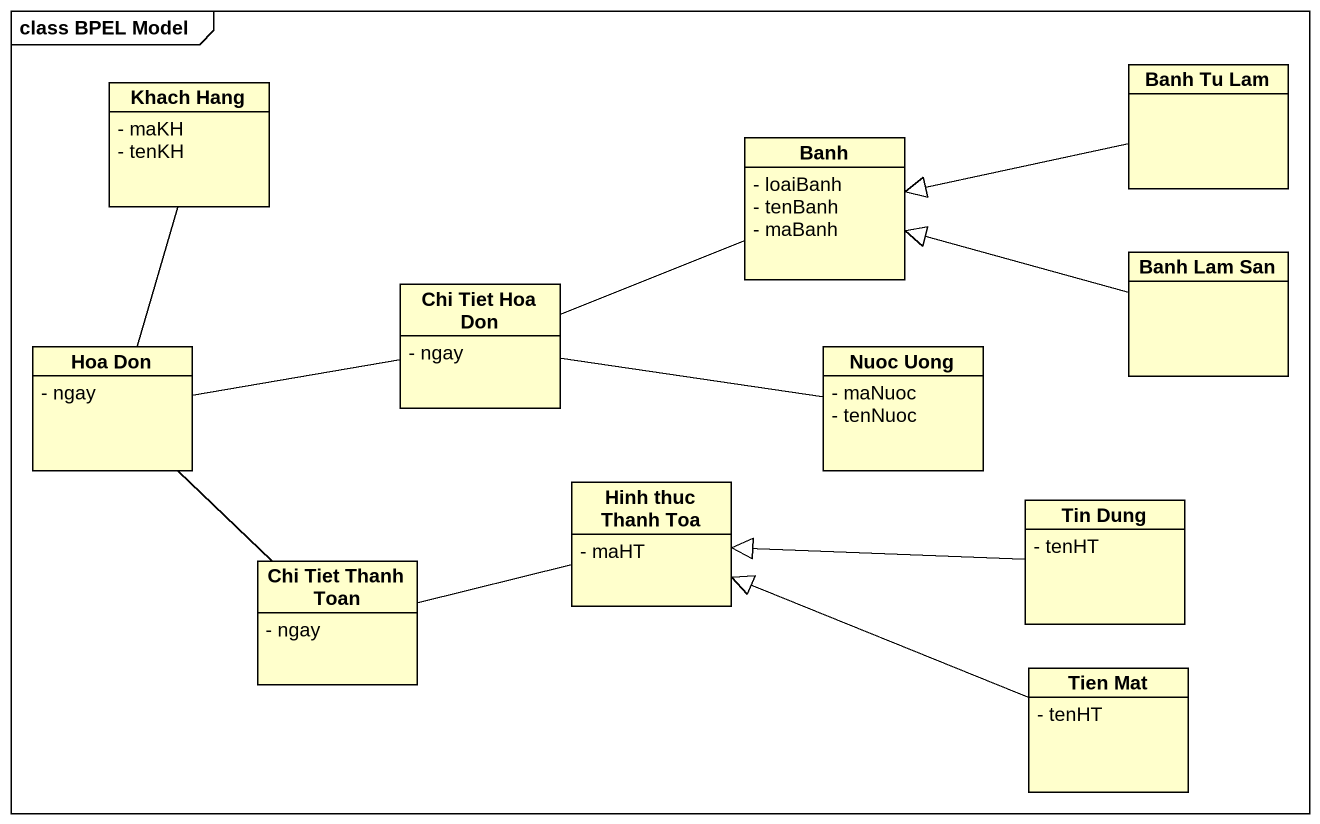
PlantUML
@startuml
mainframe class BPEL Model
hide circle
hide empty members
skinparam classAttributeIconSize 0
class "Banh Tu Lam" as Banh_Tu_Lam
class "Khach Hang" as Khach_Hang {
  - maKH
  - tenKH
}
class Banh {
  - loaiBanh
  - tenBanh
  - maBanh
}
class "Chi Tiet Hoa Don" as Chi_Tiet_Hoa_Don {
  - ngay
}
class "Banh Lam San" as Banh_Lam_San
class "Hoa Don" as Hoa_Don {
  - ngay
}
class "Nuoc Uong" as Nuoc_Uong {
  - maNuoc
  - tenNuoc
}
class "Hinh thuc Thanh Toa" as Hinh_thuc_Thanh_Toa {
  - maHT
}
class "Tin Dung" as Tin_Dung {
  - tenHT
}
class "Chi Tiet Thanh Toan" as Chi_Tiet_Thanh_Toan {
  - ngay
}
class "Tien Mat" as Tien_Mat {
  - tenHT
}
Banh_Tu_Lam -left-|> Banh
Khach_Hang -- Hoa_Don
Chi_Tiet_Hoa_Don -right- Banh
Banh_Lam_San -left-|> Banh
Hoa_Don -right- Chi_Tiet_Hoa_Don
Hoa_Don -- Chi_Tiet_Thanh_Toan
Nuoc_Uong -left- Chi_Tiet_Hoa_Don
Tin_Dung -left-|> Hinh_thuc_Thanh_Toa
Chi_Tiet_Thanh_Toan -right- Hinh_thuc_Thanh_Toa
Tien_Mat -left-|> Hinh_thuc_Thanh_Toa
@enduml
